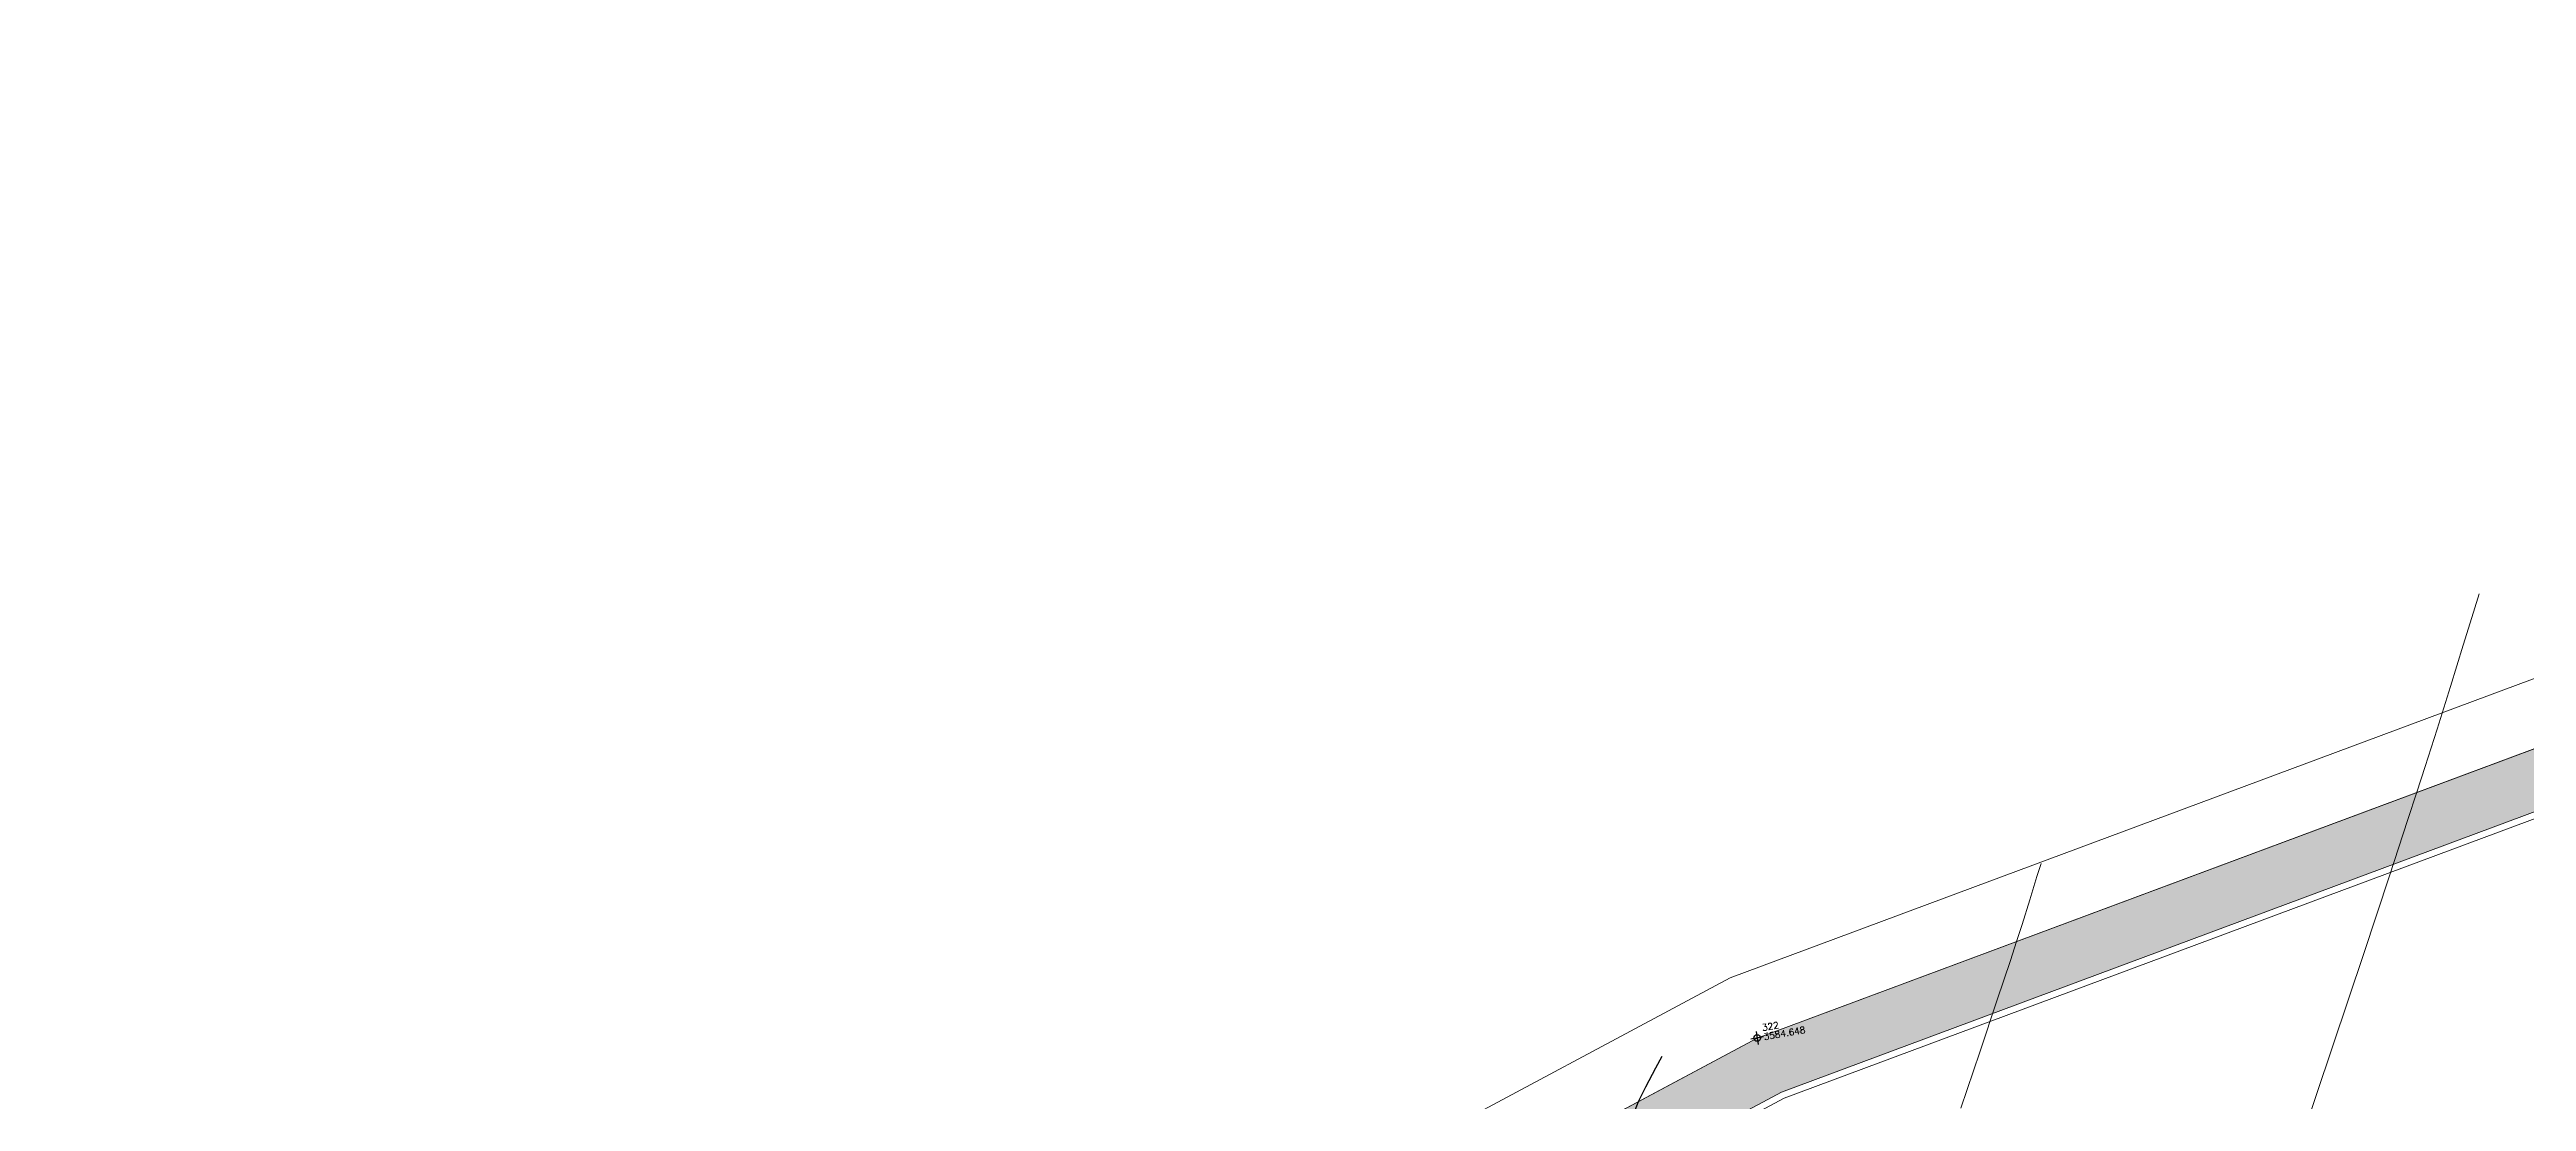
# Model space of a CAD drawing. Header units: millimetres. Extents: x 736950 to 740938, y 8500595 to 8502163.
# Drawn here: x 737962.24 to 737999.89, y 8501323.27 to 8501339.25 of the extents above; entities that cross this region are included whole.
import ezdxf

# ---------------------------------------------------------------- set-up
doc = ezdxf.new("R2010")
doc.units = ezdxf.units.MM
for name, color, linetype, lineweight in [('camino', 22, 'Continuous', 5), ('CAMINO ACTUAL', 1, 'Continuous', 13), ('CONT-MJR', 80, 'Continuous', 30), ('CONT-MNR', 96, 'Continuous', 15), ('COTAS', 40, 'Continuous', 5), ('pista', 251, 'Continuous', 5)]:
    doc.layers.add(name, color=color, linetype=linetype, lineweight=lineweight)
doc.styles.add('5mm', font='arial.ttf', dxfattribs={"height": 3})
doc.styles.add('COTAS', font='arial.ttf')
doc.dimstyles.new('Copy of GenDist', dxfattribs={"dimtxt": 2, "dimasz": 2, "dimexe": 0.18, "dimexo": 0.0625, "dimgap": 1, "dimtad": 2, "dimdec": 3, "dimzin": 1, "dimdsep": 46, "dimtxsty": 'COTAS', "dimcen": 0.09, "dimadec": 3, "dimazin": 0, "dimtfac": 1, "dimtdec": 3, "dimtofl": 0, "dimtmove": 0, "dimatfit": 3, "dimfxl": 1, "dimtolj": 1, "dimtzin": 0, "dimarcsym": 0})

# ---------------------------------------------------------------- blocks, each defined once
blk = doc.blocks.new('*D157')
at = {"layer": 'COTAS', "color": 0, "lineweight": -2, "transparency": 16777216}
for p, q in [((738169.7117402977, 8501324.95614536), (738169.4360799836, 8501325.810938135)), ((737996.2726181126, 8501269.778691178), (738167.5878572729, 8501325.025780309)), ((737994.5895635025, 8501268.481364962), (737994.3139031883, 8501269.336157737))]:
    blk.add_line(p, q, dxfattribs=at)
at = {"layer": 'COTAS', "color": 0, "transparency": 16777216}
for points in [[(738167.4855496674, 8501325.34302511), (738167.6901648785, 8501324.708535507), (738169.4913260904, 8501325.639625942)], [(737996.1703105071, 8501270.09593598), (737996.3749257182, 8501269.461446375), (737994.3691492951, 8501269.164845545)]]:
    blk.add_solid(points, dxfattribs=at)
at = {"layer": 'Defpoints', "color": 0, "transparency": 16777216}
for p in [(738169.4913260904, 8501325.639625942), (738169.7309229737, 8501324.89666196), (737994.6087461784, 8501268.421881562)]:
    blk.add_point(p, dxfattribs=at)
at = {"layer": 'COTAS', "color": 0, "transparency": 16777216, "insert": (738081.3096925169, 8501299.326479118), "char_height": 2, "attachment_point": 5, "rotation": 17.873882615968956, "style": 'COTAS'}
blk.add_mtext('\\A1;184.003', dxfattribs=at)

msp = doc.modelspace()

# ---------------------------------------------------------------- hatches: boundary and pattern name
at = {"layer": 'pista'}
h = msp.add_hatch(dxfattribs=at)
h.set_pattern_fill('HONEY', color=256, scale=3, angle=9.94991650582834, style=0)
h.set_pattern_definition([(9.94991650582834, (1479841.21072825, -18.49207214638591), (0.4979252195647159, 0.4170677100899267), [0.375, -0.75]), (129.9499165058283, (1479841.21072825, -18.49207214638591), (-0.6101538418184378, 0.222682034283025), [0.3749999999999999, -0.7499999999999998]), (69.94991650582834, (1479841.21072825, -18.49207214638591), (-0.112228622253722, 0.6397497443729518), [-0.75, 0.375])])
h.paths.add_polyline_path([(737744.7999806425, 8501250.923935566), (737743.4751223363, 8501250.754223157), (737756.465848178, 8501242.026572531), (737763.5739612179, 8501242.006896213), (737770.002546867, 8501243.455222024), (737769.8468594846, 8501244.342704736), (737763.4750639071, 8501242.907173423), (737756.7405500773, 8501242.925815564)])
h.paths.add_polyline_path([(737794.2809870465, 8501256.017245878), (737809.7820272583, 8501263.709828075), (737823.391616501, 8501273.483615467), (737837.0791595323, 8501280.557800073), (737851.5530432165, 8501285.77819753), (737870.8510758049, 8501293.050216693, -0.9976846880626209), (737871.0089264096, 8501292.63424804), (737865.2748787645, 8501289.581801567, 0.7845063948290762), (737866.1540430214, 8501286.121818589), (737883.2588851704, 8501291.348365877), (737897.4188924351, 8501296.516943583), (737903.2981396064, 8501301.44146652, -0.5512150924587264), (737904.1219025984, 8501301.177325813), (737906.855912117, 8501297.98174819, 0.5618964424650519), (737910.2738656431, 8501298.536066804), (737914.22079628, 8501308.558674501), (737925.6412323939, 8501300.72656757, 0.340189525830376), (737928.7023693406, 8501300.894137181), (737936.9171069289, 8501306.117412793, -0.358727273887905), (737938.1716059428, 8501305.962964654), (737943.1732157968, 8501301.051021611, 0.3417074120720416), (737946.0555081918, 8501300.709858142), (737955.8779356404, 8501307.072689936), (737971.8320576148, 8501314.464803053), (737988.5677626224, 8501323.411181662), (738023.1375471824, 8501336.282937778), (738044.4246208373, 8501357.728329657), (738061.4456776979, 8501362.208386911), (738078.9085143938, 8501363.070318012), (738112.0997810266, 8501372.051506756), (738118.6561313582, 8501373.365123207), (738128.3493353954, 8501376.976906104), (738155.2251721952, 8501366.826195797), (738176.6167526407, 8501363.543890122), (738193.8053773039, 8501353.328603027), (738204.7313956148, 8501340.877429372), (738207.705198212, 8501335.751671141), (738214.35685511, 8501331.742925933), (738229.9282901662, 8501313.374534177), (738233.5603594936, 8501308.186787868), (738234.53883727, 8501308.358438132), (738230.6417003467, 8501313.924784988), (738214.9478837823, 8501332.43754055), (738208.3676942562, 8501336.403214611), (738205.4657963786, 8501341.405035153), (738194.387784551, 8501354.029418997), (738176.9261677533, 8501364.406946706), (738155.4549153853, 8501367.70147717), (738128.3514754312, 8501377.93815071), (738118.4090486554, 8501374.233504975), (738111.8936108743, 8501372.928085677), (738078.7671659255, 8501363.964436961), (738061.3074614278, 8501363.102660457), (738043.958527311, 8501358.536303693), (738022.6381405202, 8501337.057350922), (737988.196920163, 8501324.233464561), (737971.4304040315, 8501315.270615296), (737955.4419368334, 8501307.862588815), (737945.5806043665, 8501301.47455489, -0.3391433520832071), (737943.8038299843, 8501301.693147572), (737938.8116631231, 8501306.59581691, 0.3560082385246841), (737936.4342009705, 8501306.876887502), (737928.158540546, 8501301.61487459, -0.3502196171718997), (737926.1502499409, 8501301.468794718), (737914.5128481541, 8501309.44969617, 0.4302069892023044), (737913.4330382891, 8501309.014522241), (737909.4507249827, 8501298.90206584, -0.5704007069138802), (737907.5397775185, 8501298.566836312), (737904.9064502402, 8501301.644734057, 0.4931454261128044), (737902.7202336333, 8501302.131411942), (737896.9620044216, 8501297.308254998), (737882.9728831241, 8501292.20205278), (737866.0373022418, 8501287.027224885, -0.7384715771871906), (737865.6977918843, 8501288.787355538), (737871.5108758068, 8501291.881875956, 0.9119586051647783), (737870.5337161538, 8501293.892406015), (737851.2416702455, 8501286.62264278), (737836.7183275839, 8501281.384406622), (737822.9200107896, 8501274.252970394), (737809.3164408724, 8501264.483505804), (737793.8201376351, 8501256.79327439), (737778.9884914039, 8501246.402265295), (737769.846859484, 8501244.34270474), (737770.0025468671, 8501243.455222024), (737779.3594973255, 8501245.563292695)])
h.paths.add_polyline_path([(738260.5182952256, 8501271.251537092), (738234.538837269, 8501308.358438132), (738233.56035949, 8501308.186787868), (738259.6897886079, 8501270.86568047), (738269.3749442189, 8501234.589470252), (738274.5057655985, 8501215.583008338), (738279.7983711922, 8501189.602392923), (738280.7089290785, 8501189.641305126), (738275.382018582, 8501215.790318219), (738270.2441657205, 8501234.822827347)])

# ---------------------------------------------------------------- linework, layer by layer
at = {"linetype": 'Continuous', "extrusion": (-0.172787269436437, 0.9849591664230046, 0), "elevation": 8245942.265062786}
msp.add_lwpolyline([(-2195808.940162654, 0), (-2195808.740162654, 0)], dxfattribs=at)
at = {"linetype": 'Continuous', "extrusion": (0.9849591664230046, 0.172787269436437, 0), "elevation": 2195808.840162654}
msp.add_lwpolyline([(8245942.365062787, 0), (8245942.165062788, 0)], dxfattribs=at)
at = {"linetype": 'Continuous'}
msp.add_circle((737988.1969201654, 8501324.23346456), 0.05, dxfattribs=at)
at = {"layer": 'camino'}
for p, q in [((737987.7848729874, 8501325.147112222), (738022.083244231, 8501337.91780997)), ((737988.1969201654, 8501324.23346456), (738022.638140521, 8501337.057350922)), ((737988.6089673436, 8501323.319816899), (738023.1930368112, 8501336.196891872)), ((737970.9844435801, 8501316.16613399), (737987.7848729874, 8501325.147112222)), ((737971.4304040375, 8501315.270615296), (737988.1969201654, 8501324.23346456)), ((737971.8763644947, 8501314.3750966), (737988.6089673436, 8501323.319816899))]:
    msp.add_line(p, q, dxfattribs=at)
at = {"layer": 'CAMINO ACTUAL'}
for points in [[(737904.9064502402, 8501301.644734057), (737907.5397775185, 8501298.566836312, 0.5704007069138803), (737909.4507249827, 8501298.90206584), (737913.4330382891, 8501309.014522241, -0.4302069892023044), (737914.5128481541, 8501309.44969617), (737926.1502499409, 8501301.468794718, 0.3502196171718997), (737928.158540546, 8501301.61487459), (737936.4342009705, 8501306.876887502, -0.3560082385246841), (737938.8116631231, 8501306.59581691), (737943.8038299843, 8501301.693147572, 0.3391433520832071), (737945.5806043665, 8501301.47455489), (737955.4419368312, 8501307.862588812), (737971.4304040375, 8501315.270615296), (737988.1969201654, 8501324.23346456), (738022.638140521, 8501337.057350922)], [(737904.1219025984, 8501301.177325813), (737906.855912117, 8501297.98174819, 0.5691577054920378), (737910.290210247, 8501298.577571347), (737914.2207962802, 8501308.558674501), (737925.6412323939, 8501300.72656757, 0.3401895246784692), (737928.7023693327, 8501300.894137176), (737936.9171069289, 8501306.117412793, -0.3587272674273598), (737938.171605927, 8501305.96296467), (737943.1732157968, 8501301.051021611, 0.3417074132737766), (737946.0555082007, 8501300.709858147), (737955.8779356437, 8501307.072689937), (737971.8320576347, 8501314.464803059), (737988.5677626258, 8501323.411181664), (738023.1375471818, 8501336.282937778)]]:
    msp.add_lwpolyline(points, format="xyb", dxfattribs=at)
at = {"layer": 'CONT-MJR', "extrusion": (0.8811129512664542, -0.4729058755297079, 0), "elevation": -3370076.362052888}
msp.add_lwpolyline([(7839624.711514005, 3585.000000000011), (7839624.912662297, 3585.000000000011)], dxfattribs=at)
at = {"layer": 'CONT-MJR', "extrusion": (0.8928472541408041, -0.4503596127243499, 0), "elevation": -3169743.530072196}
msp.add_lwpolyline([(7922742.40425255, 3585), (7922742.650950622, 3585)], dxfattribs=at)
at = {"layer": 'CONT-MJR', "extrusion": (0.8828700063754101, -0.469617452659804, 0), "elevation": -3340823.731284682}
msp.add_lwpolyline([(7852134.866143839, 3585.000000000003), (7852135.193686727, 3585.000000000003)], dxfattribs=at)
at = {"layer": 'CONT-MJR', "elevation": 3585}
msp.add_lwpolyline([(737986.2785498337, 8501322.966343835), (737986.3937384227, 8501323.269540627)], dxfattribs=at)
at = {"layer": 'CONT-MNR'}
for points, elevation in [([(737998.9274013448, 8501330.201490939), (737999.0837976428, 8501330.704775885)], 3583), ([(737998.0883406331, 8501327.552339526), (737998.2250351481, 8501327.96734523)], 3583), ([(737997.8069028329, 8501326.699751107), (737998.0883406331, 8501327.552339526)], 3583), ([(737992.3395355261, 8501326.33387546), (737992.4495878418, 8501326.68758435)], 3584), ([(737992.1400138838, 8501325.701640926), (737992.2226903283, 8501325.960613985)], 3584), ([(737991.8457217981, 8501324.811365435), (737992.0450172289, 8501325.413357263)], 3584), ([(737991.292254229, 8501323.165365288), (737991.5816324963, 8501324.020442443)], 3584)]:
    msp.add_lwpolyline(points, dxfattribs=dict(at, elevation=elevation))
at = {"layer": 'CONT-MNR', "extrusion": (0.9548200552163758, -0.2971845590817217, 0), "elevation": -1821807.891165426}
msp.add_lwpolyline([(8336562.985267896, 3583.000000000009), (8336563.277966262, 3583.000000000009)], dxfattribs=at)
at = {"layer": 'CONT-MNR', "extrusion": (0.9548090278369883, -0.2972199864763226, 0), "elevation": -1822117.209101072}
msp.add_lwpolyline([(8336494.200348104, 3583), (8336494.856228558, 3583)], dxfattribs=at)
at = {"layer": 'CONT-MNR', "extrusion": (0.9544748383040056, -0.2982914397775143, 0), "elevation": -1831472.618190736}
msp.add_lwpolyline([(8334443.196900971, 3583.000000000003), (8334443.876165788, 3583.000000000003)], dxfattribs=at)
at = {"layer": 'CONT-MNR', "extrusion": (0.9537934717145466, -0.3004629982455617, 0), "elevation": -1850436.598552926}
msp.add_lwpolyline([(8330252.685180704, 3583.000000000002), (8330253.282361059, 3583.000000000002)], dxfattribs=at)
at = {"layer": 'CONT-MNR', "extrusion": (0.9520099884284928, -0.3060669566163274, 0), "elevation": -1899393.896486666}
msp.add_lwpolyline([(8319226.010543919, 3583.000000000006), (8319226.420179567, 3583.000000000006)], dxfattribs=at)
at = {"layer": 'CONT-MNR', "extrusion": (0.9548872185641476, -0.2969686849195147, 0), "elevation": -1819928.248974824}
msp.add_lwpolyline([(8336968.842047218, 3584.000000000013), (8336969.051826231, 3584.000000000013)], dxfattribs=at)
at = {"layer": 'CONT-MNR', "extrusion": (0.9491774947268093, -0.3147412961531068, 0), "elevation": -1975227.675030769}
msp.add_lwpolyline([(8301545.120448533, 3583.000000000006), (8301546.365026643, 3583.000000000006)], dxfattribs=at)
at = {"layer": 'CONT-MNR', "extrusion": (0.9543335656784951, -0.2987431094090198, 0), "elevation": -1835421.802250385}
msp.add_lwpolyline([(8333570.80831409, 3584.000000000013), (8333571.199436741, 3584.000000000013)], dxfattribs=at)
at = {"layer": 'CONT-MNR', "extrusion": (0.9497628355371108, -0.3129705357258208, 0), "elevation": -1959746.951718563}
msp.add_lwpolyline([(8305212.696104332, 3584.000000000011), (8305212.999636596, 3584.000000000011)], dxfattribs=at)
at = {"layer": 'CONT-MNR', "extrusion": (0.9485879747919743, -0.3165135922516769, 0), "elevation": -1990729.605267853}
msp.add_lwpolyline([(8297839.8923617, 3583), (8297841.369522579, 3583)], dxfattribs=at)
at = {"layer": 'CONT-MNR', "extrusion": (0.9485218847148745, -0.3167115946992505, 0), "elevation": -1992466.721655601}
msp.add_lwpolyline([(8297422.373135352, 3584), (8297423.20698326, 3584)], dxfattribs=at)
at = {"layer": 'CONT-MNR', "extrusion": (0.9477742469407994, -0.3189419646829197, 0), "elevation": -2011974.515053523}
msp.add_lwpolyline([(8292712.664003594, 3583.00000000001), (8292714.25959766, 3583.00000000001)], dxfattribs=at)

# ---------------------------------------------------------------- texts
at = {"color": 2, "insert": (737988.262586501, 8501324.437885528), "char_height": 0.1, "width": 0.4, "attachment_point": 1, "rotation": 9.94991650582834, "style": '5mm'}
msp.add_mtext('\\Ftxt.shx;\\W1.0000000000;\\T1.0000000000;\\o\\l322', dxfattribs=at)
at = {"color": 1, "insert": (737988.2867767188, 8501324.299991244), "char_height": 0.1, "width": 0.8333333333333334, "attachment_point": 1, "rotation": 9.94991650582834, "style": '5mm'}
msp.add_mtext('\\Ftxt.shx;\\W1.0000000000;\\T1.0000000000;\\o\\l3584.648', dxfattribs=at)

# ---------------------------------------------------------------- dimensions: what is measured, and where the dimension line sits
at = {"layer": 'COTAS'}
dim = msp.add_aligned_dim(p1=(737994.6087461784, 8501268.421881562), p2=(738169.7309229737, 8501324.89666196), distance=0.7806421370546339, dimstyle='Copy of GenDist', dxfattribs=at)
dim.commit()
dim.dimension.update_dxf_attribs({"geometry": '*D157', "text_midpoint": (738081.3096925169, 8501299.326479118)})

doc.saveas('drawing.dxf')
